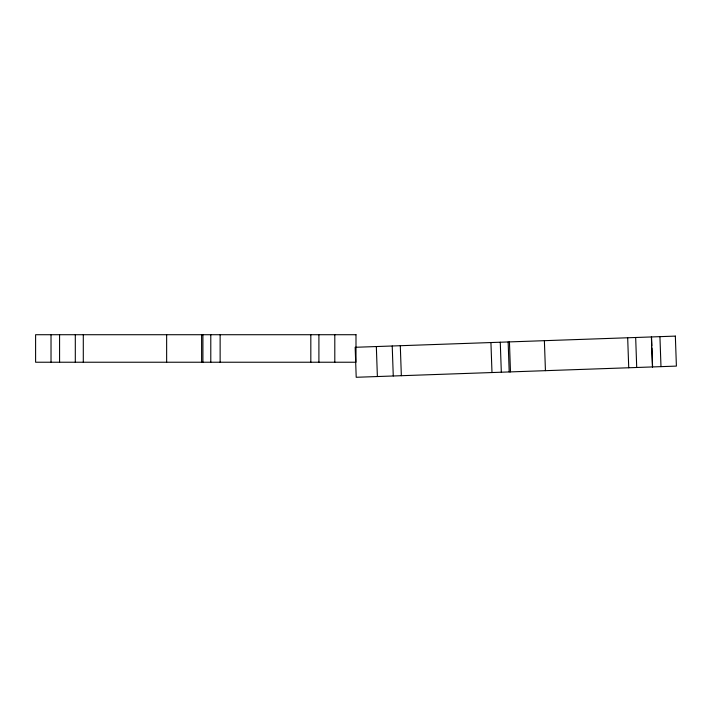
<?xml version="1.0" encoding="UTF-8"?>
<svg xmlns="http://www.w3.org/2000/svg" width="712" height="712" viewBox="0 0 712 712"><rect width="100%" height="100%" fill="white"/><g stroke="black" fill="none" stroke-linecap="round" stroke-linejoin="round"><path stroke-width="1.07" d="M659.935 336.642L660.985 366.635M651.542 336.936L651.845 345.827M651.925 348.043L652.584 366.929M651.391 336.945L652.441 366.938M635.674 337.488L636.715 367.49M627.681 337.773L628.732 367.766M544.386 340.683L545.437 370.676M509.445 341.902L510.486 371.895M508.146 341.947L509.196 371.94M500.269 342.223L501.319 372.216M490.933 342.543L491.983 372.545M400.295 345.712L401.346 375.705M392.223 345.996L393.264 375.989M376.337 346.548L377.378 376.541M334.8 334.72L334.8 362.23M318.905 334.72L318.905 362.23M310.824 334.72L310.824 362.23M220.133 334.72L220.133 362.23M210.788 334.72L210.788 362.23M202.911 334.72L202.911 362.23M201.612 334.72L201.612 362.23M166.644 334.72L166.644 362.23M83.295 334.72L83.295 362.23M75.303 334.72L75.303 362.23M59.577 334.72L59.577 362.23M51.024 334.72L51.024 362.23M675.35 336.108L355.163 347.287L356.205 377.28L676.4 366.102L675.35 336.108M355.991 334.72L35.6 334.72L35.6 362.23L355.991 362.23L355.991 334.72"/></g></svg>
